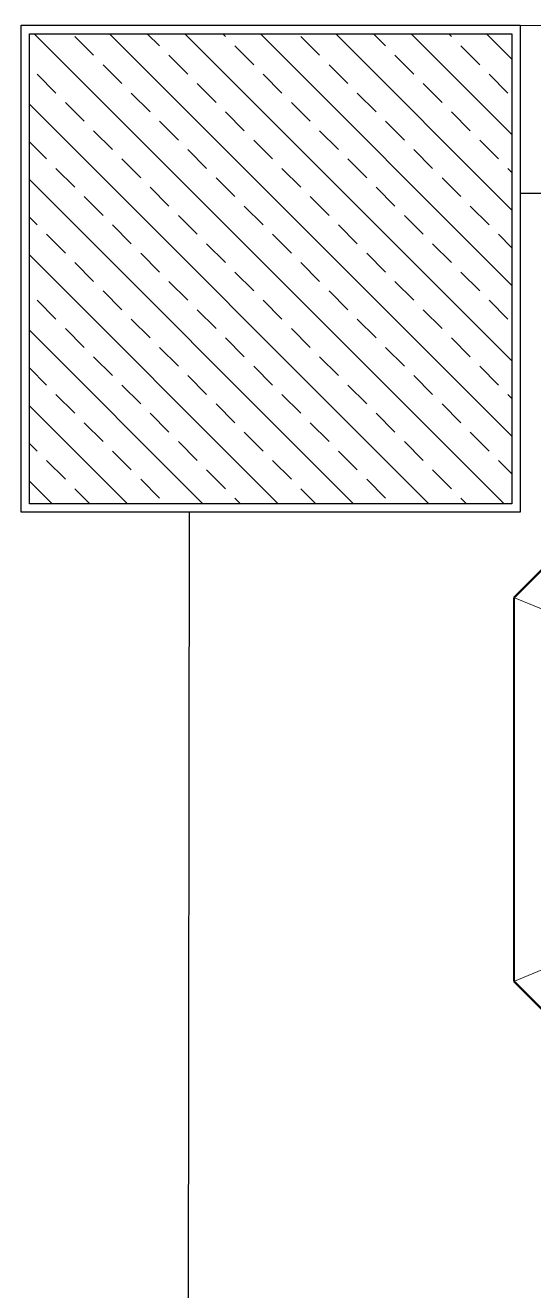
# Model space of a CAD drawing. Header units: millimetres. Extents: x 7703 to 14147, y -5820 to 95.
# Drawn here: x 10659.4 to 10720, y -3209.5 to -3058.7 of the extents above; entities that cross this region are included whole.
import ezdxf

# ---------------------------------------------------------------- set-up
doc = ezdxf.new("R2010")
doc.units = ezdxf.units.MM
doc.layers.add('Kıtc-002 Çizgi', color=7, linetype='Continuous')
doc.layers.add('Layer2', color=4, linetype='Continuous')

# ---------------------------------------------------------------- blocks, each defined once
blk = doc.blocks.new('A$C55C01664')
at = {"layer": 'Layer2', "lineweight": 15}
for p, q in [((-1818.9, 252.6), (-1685.2, 118.9)), ((-1818.1, 253.4), (-1684.4, 119.7)), ((-1685.2, 118.9), (-1744.7, 94.2)), ((-1744.7, 94.2), (-1685.2, 118.9)), ((-1685.2, 118.9), (-1685.2, -338.2)), ((-1684.4, 119.7), (-1684.4, 119.7)), ((-1684, 118.9), (-1684.4, 118.9)), ((-1684, 118.9), (-1684, -338.2)), ((-1761.5, -306.6), (-1685.2, -338.2)), ((-1685.2, -338.2), (-1761.5, -306.6)), ((-1685.2, -338.2), (-1818.9, -471.9)), ((-1684.4, -339), (-1818.1, -472.7)), ((-1684.4, -338.2), (-1684, -338.2)), ((-1684.4, -339), (-1684.4, -339))]:
    blk.add_line(p, q, dxfattribs=at)
at = {"layer": 'Layer2', "lineweight": 15, "flags": 128}
for points in [[(-1684.4, 118.9), (-1684.7, 118.9), (-1685.2, 118.9)], [(-1685.2, -338.2), (-1684.7, -338.2), (-1684.4, -338.2)]]:
    blk.add_lwpolyline(points, dxfattribs=at)

msp = doc.modelspace()

# ---------------------------------------------------------------- hatches: boundary and pattern name
h = msp.add_hatch()
h.set_pattern_fill('ANSI33', color=256, angle=90)
h.set_pattern_definition([(135, (17223.118, 5805.702), (-4.490128, -4.490128), []), (135, (17223.118, 5810.1924), (-4.490128, -4.490128), [3.175, -1.5875])])
h.paths.add_polyline_path([(10659.89, -3115.72), (10717.4, -3115.72), (10717.4, -3059.72), (10659.89, -3059.72)])

# ---------------------------------------------------------------- linework, layer by layer
for points in [[(10658.89, -3116.72), (10658.89, -3058.72), (10718.4, -3058.72), (10718.4, -3116.72)], [(10659.89, -3115.72), (10659.89, -3059.72), (10717.4, -3059.72), (10717.4, -3115.72)], [(10659.89, -3115.72), (10659.89, -3059.72), (10717.4, -3059.72), (10717.4, -3115.72)]]:
    msp.add_lwpolyline(points, close=True)
at = {"layer": 'Kıtc-002 Çizgi'}
for p, q in [((10718.4, -3058.72), (11382.4, -3060.72)), ((10718.34, -3078.72), (11382.34, -3080.72)), ((10678.27, -3751.74), (10678.96, -3116.72))]:
    msp.add_line(p, q, dxfattribs=at)

# ---------------------------------------------------------------- block references
at = {"xscale": 0.09999999999854481, "yscale": 0.09999999999854481, "zscale": 0.09999999999854481, "rotation": 180}
msp.add_blockref('A$C55C01664', (10549.18, -3160.74), dxfattribs=at)

doc.saveas('drawing.dxf')
